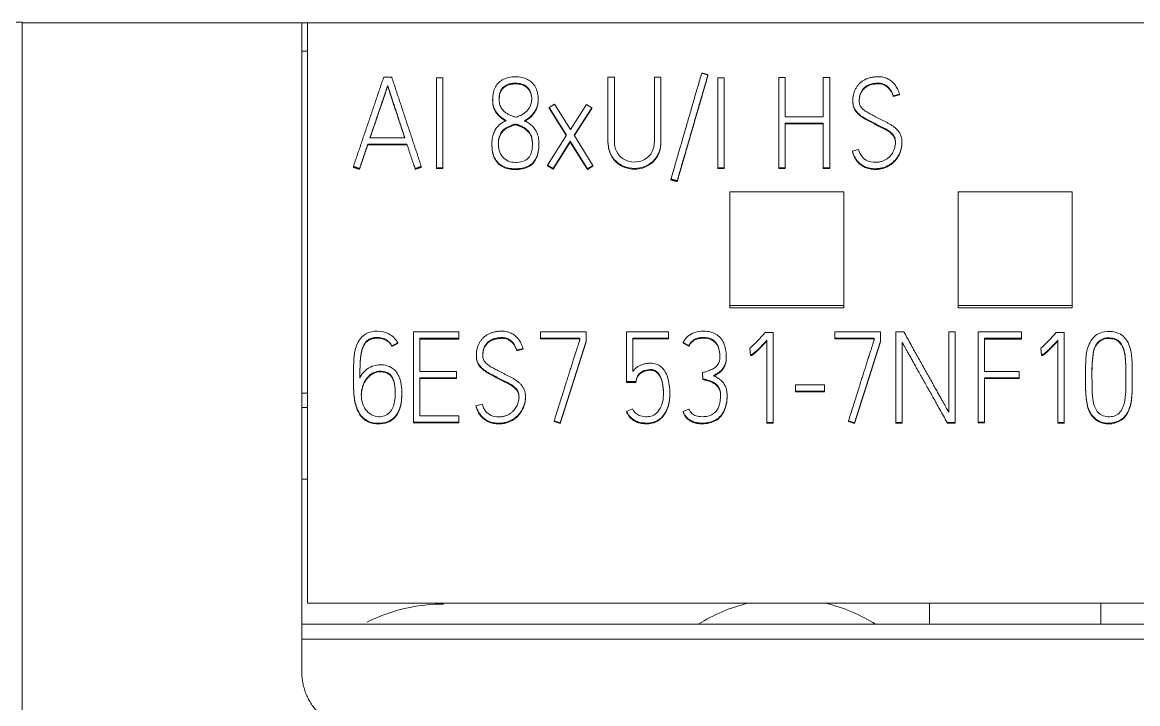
# Model space of a CAD drawing. Header units: millimetres. Extents: x 4134 to 7422, y 1400 to 3585.
# Drawn here: x 5938.25 to 5957.8, y 3360.83 to 3372.78 of the extents above; entities that cross this region are included whole.
import ezdxf

# ---------------------------------------------------------------- set-up
doc = ezdxf.new("R2010")
doc.units = ezdxf.units.MM
doc.layers.add('000-PI-Oprema', color=30, linetype='Continuous', lineweight=5)

# ---------------------------------------------------------------- blocks, each defined once
blk = doc.blocks.new('IM 155-5 PN ST - 6ES7155-5AA01-0AB0')
at = {"color": 0, "linetype": 'ByBlock', "lineweight": 0, "ltscale": 0.25}
blk.add_lwpolyline([(0, 147.007), (34.8, 147.007), (34.8, 0), (0, 0), (0, 147.007)], dxfattribs=at)
at = {"layer": '000-PI-Oprema', "color": 0, "linetype": 'ByBlock', "lineweight": 0}
blk.add_line((34.8, 147.007), (29.9, 147.007), dxfattribs=at)
blk.add_open_spline([(34.8, 8.007), (34.8, 8.859), (34.8, 10.524), (34.8, 12.857), (34.8, 14.973), (34.8, 17.743), (34.8, 21.643), (34.8, 27.557), (34.8, 37.017), (34.8, 50.127), (34.8, 67.357), (34.8, 85.999), (34.8, 103.048), (34.8, 118.245), (34.8, 128.598), (34.8, 136.94), (34.8, 141.966), (34.8, 145.414), (34.8, 147.007)], degree=3, knots=[0, 0, 0, 0, 0.018357, 0.035822, 0.050221, 0.063898, 0.09543, 0.134182, 0.191169, 0.299064, 0.416456, 0.562341, 0.701008, 0.784589, 0.890964, 0.925157, 0.965428, 1, 1, 1, 1], dxfattribs=at)
blk = doc.blocks.new('S7-1500 AI HS - 6ES7531-7NF10-0AB0')
at = {"layer": '000-PI-Oprema', "color": 0, "linetype": 'ByBlock', "lineweight": 0}
for p, q in [((4.9, 147), (0, 147)), ((5, 147), (4.9, 147)), ((29.8, 147), (5, 147)), ((5, 136.817), (5, 147)), ((5, 146.5), (4.9, 146.5)), ((11.079, 146.042), (11.079, 146.029)), ((12.016, 146.086), (12.016, 146.073)), ((13.256, 146.037), (13.256, 144.454)), ((13.367, 146.037), (13.256, 146.037)), ((13.367, 145.35), (13.367, 146.037)), ((14.151, 146.037), (14.038, 146.037)), ((14.038, 146.037), (14.038, 145.35)), ((14.151, 144.454), (14.151, 146.037)), ((6.404, 145.901), (6.404, 145.888)), ((8.243, 145.655), (8.243, 145.642)), ((9.04, 145.642), (9.04, 145.655)), ((11.079, 145.808), (11.079, 145.786)), ((15.265, 145.718), (15.373, 145.749)), ((15.265, 145.705), (15.373, 145.736)), ((15.265, 145.718), (15.265, 145.705)), ((15.373, 145.749), (15.373, 145.736)), ((9.329, 145.57), (9.233, 145.511)), ((9.233, 145.511), (9.233, 145.498)), ((9.233, 145.511), (9.539, 145.025)), ((9.233, 145.498), (9.535, 145.018)), ((9.606, 145.128), (9.329, 145.57)), ((9.886, 145.566), (9.606, 145.128)), ((9.67, 145.025), (9.979, 145.507)), ((9.674, 145.018), (9.979, 145.494)), ((9.979, 145.507), (9.886, 145.566)), ((9.979, 145.507), (9.979, 145.494)), ((11.079, 145.602), (11.079, 145.615)), ((14.555, 145.629), (14.555, 145.616)), ((10.263, 145.417), (10.263, 145.404)), ((11.079, 145.356), (11.079, 145.344)), ((14.038, 145.35), (13.367, 145.35)), ((13.367, 144.454), (13.367, 145.238)), ((13.367, 145.238), (14.038, 145.238)), ((13.367, 145.225), (14.038, 145.225)), ((14.038, 145.238), (14.038, 144.454)), ((6.055, 144.871), (6.055, 144.858)), ((6.741, 144.871), (6.741, 144.858)), ((8.23, 144.881), (8.23, 144.868)), ((9.053, 144.865), (9.053, 144.878)), ((9.539, 145.025), (9.206, 144.501)), ((9.302, 144.441), (9.604, 144.919)), ((9.302, 144.429), (9.604, 144.906)), ((9.604, 144.919), (9.906, 144.437)), ((9.604, 144.919), (9.604, 144.906)), ((9.604, 144.906), (9.906, 144.424)), ((10.001, 144.494), (9.67, 145.025)), ((10.261, 144.997), (10.261, 144.985)), ((15.416, 144.891), (15.416, 144.903)), ((14.657, 144.776), (14.548, 144.745)), ((14.548, 144.745), (14.548, 144.732)), ((5.802, 144.477), (5.802, 144.464)), ((6.992, 144.477), (6.992, 144.464)), ((9.206, 144.501), (9.206, 144.488)), ((9.206, 144.501), (9.302, 144.441)), ((9.206, 144.488), (9.302, 144.429)), ((9.906, 144.437), (10.001, 144.494)), ((9.906, 144.424), (10.001, 144.481)), ((10.001, 144.494), (10.001, 144.481)), ((5.909, 144.441), (5.909, 144.429)), ((6.883, 144.429), (6.881, 144.435)), ((6.883, 144.441), (6.883, 144.429)), ((7.258, 144.452), (7.258, 144.44)), ((7.369, 144.452), (7.369, 144.44)), ((9.302, 144.441), (9.302, 144.429)), ((9.906, 144.437), (9.906, 144.424)), ((12.187, 144.452), (12.187, 144.44)), ((12.298, 144.452), (12.298, 144.44)), ((13.256, 144.454), (13.256, 144.442)), ((13.256, 144.454), (13.367, 144.454)), ((13.256, 144.442), (13.367, 144.442)), ((13.367, 144.454), (13.367, 144.442)), ((14.038, 144.454), (14.038, 144.442)), ((14.038, 144.454), (14.151, 144.454)), ((14.038, 144.442), (14.151, 144.442)), ((14.151, 144.454), (14.151, 144.442)), ((11.368, 144.256), (11.368, 144.244)), ((11.477, 144.226), (11.477, 144.213)), ((12.4, 144.036), (12.4, 142.037)), ((14.4, 144.036), (12.4, 144.036)), ((14.4, 142.037), (14.4, 144.036)), ((16.4, 144.036), (16.4, 142.037)), ((18.4, 144.036), (16.4, 144.036)), ((18.4, 142.037), (18.4, 144.036)), ((12.4, 142.037), (12.4, 141.999)), ((12.4, 142.037), (14.4, 142.037)), ((12.4, 141.999), (14.4, 141.999)), ((14.4, 142.037), (14.4, 141.999)), ((16.4, 142.037), (16.4, 141.999)), ((16.4, 142.037), (18.4, 142.037)), ((16.4, 141.999), (18.4, 141.999)), ((18.4, 142.037), (18.4, 141.999)), ((6.856, 141.576), (6.856, 139.993)), ((7.653, 141.576), (6.856, 141.576)), ((7.653, 141.464), (7.653, 141.576)), ((9.082, 141.578), (9.082, 141.466)), ((9.881, 141.578), (9.082, 141.578)), ((9.881, 141.417), (9.881, 141.578)), ((10.587, 141.576), (11.326, 141.576)), ((10.587, 140.704), (10.587, 141.576)), ((11.326, 141.576), (11.326, 141.466)), ((13.021, 141.567), (13.161, 141.567)), ((13.161, 141.567), (13.161, 139.987)), ((14.242, 141.578), (14.242, 141.466)), ((15.041, 141.578), (14.242, 141.578)), ((15.041, 141.417), (15.041, 141.578)), ((15.307, 141.576), (15.307, 139.989)), ((15.451, 141.576), (15.307, 141.576)), ((16.348, 141.576), (16.235, 141.576)), ((16.235, 141.576), (16.235, 140.171)), ((16.348, 139.989), (16.348, 141.576)), ((16.749, 141.576), (16.749, 139.993)), ((17.511, 141.576), (16.749, 141.576)), ((17.511, 141.464), (17.511, 141.576)), ((18.121, 141.567), (18.261, 141.567)), ((18.261, 141.567), (18.261, 139.987)), ((6.579, 141.386), (6.477, 141.334)), ((6.579, 141.374), (6.477, 141.321)), ((6.477, 141.334), (6.477, 141.321)), ((6.579, 141.386), (6.579, 141.374)), ((6.967, 140.882), (6.967, 141.464)), ((6.967, 141.464), (7.653, 141.464)), ((6.967, 141.451), (7.653, 141.451)), ((7.653, 141.464), (7.653, 141.451)), ((9.082, 141.466), (9.082, 141.453)), ((9.082, 141.466), (9.77, 141.466)), ((9.082, 141.453), (9.77, 141.453)), ((9.426, 139.982), (9.881, 141.417)), ((9.426, 139.969), (9.881, 141.405)), ((9.77, 141.466), (9.77, 141.435)), ((9.881, 141.417), (9.881, 141.405)), ((10.698, 141.466), (10.698, 140.88)), ((11.326, 141.466), (10.698, 141.466)), ((11.326, 141.453), (10.698, 141.453)), ((11.326, 141.466), (11.326, 141.453)), ((11.581, 141.391), (11.581, 141.378)), ((11.581, 141.391), (11.683, 141.34)), ((11.581, 141.378), (11.683, 141.328)), ((11.683, 141.34), (11.683, 141.328)), ((13.05, 139.987), (13.05, 141.431)), ((14.242, 141.466), (14.242, 141.453)), ((14.242, 141.466), (14.93, 141.466)), ((14.242, 141.453), (14.93, 141.453)), ((14.586, 139.982), (15.041, 141.417)), ((14.586, 139.969), (15.041, 141.405)), ((14.93, 141.466), (14.93, 141.435)), ((15.041, 141.417), (15.041, 141.405)), ((15.418, 139.989), (15.418, 141.397)), ((16.863, 140.882), (16.863, 141.464)), ((16.863, 141.464), (17.511, 141.464)), ((16.863, 141.451), (17.511, 141.451)), ((17.511, 141.464), (17.511, 141.451)), ((18.15, 139.987), (18.15, 141.431)), ((7.957, 141.165), (7.957, 141.152)), ((8.776, 141.285), (8.667, 141.254)), ((8.776, 141.273), (8.667, 141.242)), ((8.667, 141.254), (8.667, 141.242)), ((8.776, 141.285), (8.776, 141.273)), ((12.338, 141.13), (12.338, 141.151)), ((12.752, 141.292), (12.752, 141.28)), ((12.759, 141.175), (12.752, 141.292)), ((12.759, 141.162), (12.752, 141.28)), ((12.759, 141.175), (12.759, 141.162)), ((17.852, 141.292), (17.852, 141.28)), ((17.859, 141.175), (17.852, 141.292)), ((17.859, 141.162), (17.852, 141.28)), ((17.859, 141.175), (17.859, 141.162)), ((5.802, 140.791), (5.802, 140.778)), ((7.611, 140.882), (6.967, 140.882)), ((6.967, 140.103), (6.967, 140.772)), ((6.967, 140.772), (7.611, 140.772)), ((6.967, 140.76), (7.611, 140.76)), ((7.611, 140.772), (7.611, 140.882)), ((7.611, 140.772), (7.611, 140.76)), ((11.92, 140.863), (11.92, 140.85)), ((11.92, 140.863), (11.927, 140.753)), ((11.92, 140.85), (11.927, 140.74)), ((11.927, 140.753), (11.927, 140.74)), ((17.471, 140.882), (16.863, 140.882)), ((16.863, 139.993), (16.863, 140.772)), ((16.863, 140.772), (17.471, 140.772)), ((16.863, 140.76), (17.471, 140.76)), ((17.471, 140.772), (17.471, 140.882)), ((17.471, 140.772), (17.471, 140.76)), ((18.633, 140.84), (18.633, 140.827)), ((19.452, 140.796), (19.452, 140.809)), ((10.587, 140.704), (10.587, 140.691)), ((10.755, 140.704), (10.587, 140.704)), ((10.755, 140.691), (10.587, 140.691)), ((10.755, 140.704), (10.755, 140.691)), ((13.552, 140.651), (13.552, 140.539)), ((14.058, 140.651), (13.552, 140.651)), ((14.058, 140.539), (14.058, 140.651)), ((4.9, 140.5), (5, 140.5)), ((6.65, 140.488), (6.65, 140.501)), ((8.818, 140.427), (8.818, 140.44)), ((11.348, 140.486), (11.348, 140.499)), ((12.351, 140.444), (12.351, 140.465)), ((13.552, 140.539), (13.552, 140.526)), ((13.552, 140.539), (14.058, 140.539)), ((13.552, 140.526), (14.058, 140.526)), ((14.058, 140.539), (14.058, 140.526)), ((5, 140.25), (4.9, 140.25)), ((7.95, 140.281), (8.059, 140.312)), ((7.95, 140.281), (7.95, 140.269)), ((10.591, 140.182), (10.693, 140.229)), ((10.591, 140.182), (10.591, 140.17)), ((11.683, 140.224), (11.581, 140.178)), ((11.581, 140.178), (11.581, 140.165)), ((6.856, 139.993), (6.856, 139.98)), ((6.856, 139.993), (7.653, 139.993)), ((6.856, 139.98), (7.653, 139.98)), ((7.653, 140.103), (6.967, 140.103)), ((7.653, 139.993), (7.653, 140.103)), ((7.653, 139.993), (7.653, 139.98)), ((9.32, 140.017), (9.32, 140.005)), ((9.32, 140.017), (9.426, 139.982)), ((9.32, 140.005), (9.426, 139.969)), ((9.426, 139.982), (9.426, 139.969)), ((13.05, 139.987), (13.05, 139.974)), ((13.161, 139.987), (13.05, 139.987)), ((13.161, 139.974), (13.05, 139.974)), ((13.161, 139.987), (13.161, 139.974)), ((14.479, 140.017), (14.479, 140.005)), ((14.479, 140.017), (14.586, 139.982)), ((14.479, 140.005), (14.586, 139.969)), ((14.586, 139.982), (14.586, 139.969)), ((15.307, 139.989), (15.418, 139.989)), ((15.307, 139.989), (15.307, 139.976)), ((15.307, 139.976), (15.418, 139.976)), ((15.418, 139.989), (15.418, 139.976)), ((16.208, 139.989), (16.208, 139.976)), ((16.208, 139.989), (16.348, 139.989)), ((16.208, 139.976), (16.348, 139.976)), ((16.348, 139.989), (16.348, 139.976)), ((16.749, 139.993), (16.749, 139.98)), ((16.749, 139.993), (16.863, 139.993)), ((16.749, 139.98), (16.863, 139.98)), ((16.863, 139.993), (16.863, 139.98)), ((18.261, 139.987), (18.15, 139.987)), ((18.15, 139.987), (18.15, 139.974)), ((18.261, 139.974), (18.15, 139.974)), ((18.261, 139.987), (18.261, 139.974)), ((5, 138.995), (4.9, 138.995)), ((29.8, 136.817), (5, 136.817)), ((15.9, 136.817), (15.9, 136.449)), ((18.9, 136.817), (18.9, 136.449)), ((29.9, 136.449), (4.9, 136.449)), ((4.9, 136.185), (4.9, 135.6)), ((29.9, 136.185), (4.9, 136.185))]:
    blk.add_line(p, q, dxfattribs=at)
for start, end in [(103.753, 122.3801), (57.6199, 76.247)]:
    blk.add_arc((13.4, 134), 2.9, start, end, dxfattribs=at)
for points, knots in [([(0, 147), (0, 145.915), (0, 142.31), (0, 138.328), (0, 135.43), (0, 135.056)], [0, 0, 0, 0, 0.272684, 0.906013, 1, 1, 1, 1]), ([(4.9, 147), (4.9, 145.915), (4.9, 142.312), (4.9, 138.706), (4.9, 136.185)], [0, 0, 0, 0, 0.301146, 1, 1, 1, 1]), ([(8.481, 145.284), (8.471, 145.289), (8.452, 145.3), (8.424, 145.318), (8.396, 145.337), (8.369, 145.359), (8.343, 145.384), (8.319, 145.412), (8.298, 145.443), (8.279, 145.478), (8.263, 145.516), (8.252, 145.558), (8.245, 145.604), (8.242, 145.676), (8.25, 145.77), (8.285, 145.874), (8.348, 145.955), (8.432, 146.011), (8.531, 146.044), (8.641, 146.054), (8.752, 146.044), (8.853, 146.01), (8.936, 145.953), (8.999, 145.87), (9.034, 145.764), (9.043, 145.662), (9.036, 145.572), (9.014, 145.501), (8.978, 145.436), (8.931, 145.376), (8.872, 145.323), (8.827, 145.295), (8.803, 145.282)], [0, 0, 0, 0, 0.014556, 0.029567, 0.045073, 0.06094, 0.077119, 0.093748, 0.110887, 0.128668, 0.147296, 0.166948, 0.187898, 0.210413, 0.266348, 0.314631, 0.359149, 0.40325, 0.449199, 0.499993, 0.551851, 0.598383, 0.642757, 0.687636, 0.736493, 0.793087, 0.826472, 0.85944, 0.893283, 0.927929, 0.963171, 1, 1, 1, 1]), ([(10.263, 146.042), (10.263, 145.971), (10.263, 145.815), (10.263, 145.575), (10.262, 145.337), (10.264, 145.12), (10.257, 144.914), (10.287, 144.701), (10.43, 144.526), (10.624, 144.44), (10.821, 144.441), (10.998, 144.51), (11.12, 144.635), (11.191, 144.797), (11.193, 144.987), (11.192, 145.218), (11.193, 145.489), (11.193, 145.753), (11.193, 145.94), (11.193, 146.026), (11.193, 146.042)], [0, 0, 0, 0, 0.056588, 0.12618, 0.193845, 0.248988, 0.301001, 0.361119, 0.417663, 0.475034, 0.525525, 0.571601, 0.623134, 0.662261, 0.7114, 0.774249, 0.84962, 0.929927, 0.98784, 1, 1, 1, 1]), ([(11.079, 146.042), (11.079, 145.999), (11.079, 145.9), (11.079, 145.732), (11.08, 145.511), (11.079, 145.254), (11.081, 144.999), (11.076, 144.778), (10.972, 144.633), (10.833, 144.56), (10.661, 144.546), (10.487, 144.621), (10.38, 144.783), (10.375, 144.954), (10.376, 145.131), (10.376, 145.338), (10.376, 145.592), (10.376, 145.834), (10.376, 145.987), (10.376, 146.042)], [0, 0, 0, 0, 0.037912, 0.088194, 0.15005, 0.235584, 0.316728, 0.37904, 0.427403, 0.467304, 0.515197, 0.575318, 0.625401, 0.679015, 0.724908, 0.783705, 0.863784, 0.951314, 1, 1, 1, 1]), ([(15.373, 145.749), (15.364, 145.779), (15.342, 145.837), (15.295, 145.914), (15.235, 145.975), (15.166, 146.02), (15.087, 146.047), (15.009, 146.054), (14.938, 146.05), (14.876, 146.041), (14.818, 146.024), (14.765, 146.002), (14.717, 145.973), (14.676, 145.938), (14.64, 145.898), (14.61, 145.852), (14.585, 145.802), (14.567, 145.746), (14.557, 145.687), (14.553, 145.629), (14.557, 145.574), (14.568, 145.526), (14.588, 145.484), (14.614, 145.447), (14.644, 145.413), (14.679, 145.383), (14.718, 145.354), (14.759, 145.328), (14.805, 145.304), (14.851, 145.28), (14.898, 145.255), (14.944, 145.23), (14.99, 145.205), (15.034, 145.183), (15.078, 145.163), (15.119, 145.143), (15.157, 145.121), (15.192, 145.098), (15.224, 145.074), (15.251, 145.047), (15.274, 145.017), (15.291, 144.984), (15.301, 144.945), (15.303, 144.906), (15.301, 144.868), (15.294, 144.83), (15.284, 144.791), (15.269, 144.751), (15.249, 144.712), (15.223, 144.676), (15.192, 144.642), (15.155, 144.612), (15.113, 144.586), (15.064, 144.565), (15.007, 144.554), (14.923, 144.549), (14.813, 144.564), (14.705, 144.649), (14.666, 144.731), (14.657, 144.776)], [0, 0, 0, 0, 0.029502, 0.056552, 0.082213, 0.107035, 0.131706, 0.157625, 0.177725, 0.196768, 0.215008, 0.232485, 0.249262, 0.265692, 0.282067, 0.298646, 0.315747, 0.333416, 0.35172, 0.370963, 0.387214, 0.402039, 0.415923, 0.429557, 0.443355, 0.457518, 0.472137, 0.48722, 0.502837, 0.518847, 0.535063, 0.551489, 0.567151, 0.582304, 0.596956, 0.611001, 0.624363, 0.637091, 0.649186, 0.660727, 0.671894, 0.683121, 0.695107, 0.708316, 0.719066, 0.730707, 0.743348, 0.756492, 0.769735, 0.783289, 0.797204, 0.811603, 0.826753, 0.842746, 0.859925, 0.878764, 0.920226, 0.957605, 1, 1, 1, 1]), ([(6.404, 145.901), (6.401, 145.892), (6.394, 145.871), (6.38, 145.831), (6.363, 145.777), (6.341, 145.712), (6.316, 145.638), (6.288, 145.556), (6.257, 145.468), (6.226, 145.375), (6.193, 145.278), (6.159, 145.179), (6.126, 145.081), (6.104, 145.015), (6.093, 144.983)], [0, 0, 0, 0, 0.027278, 0.070772, 0.130481, 0.202611, 0.283368, 0.372754, 0.469089, 0.570695, 0.677572, 0.786406, 0.893882, 1, 1, 1, 1]), ([(6.404, 145.888), (6.401, 145.88), (6.394, 145.858), (6.38, 145.818), (6.363, 145.764), (6.341, 145.699), (6.316, 145.625), (6.288, 145.544), (6.257, 145.456), (6.226, 145.363), (6.193, 145.266), (6.159, 145.167), (6.127, 145.072), (6.107, 145.011), (6.097, 144.983)], [0, 0, 0, 0, 0.027661, 0.071766, 0.132313, 0.205456, 0.287346, 0.377986, 0.475674, 0.578706, 0.687084, 0.797446, 0.90643, 1, 1, 1, 1]), ([(6.703, 144.983), (6.693, 145.015), (6.672, 145.081), (6.64, 145.179), (6.607, 145.278), (6.575, 145.375), (6.544, 145.468), (6.515, 145.556), (6.489, 145.638), (6.465, 145.712), (6.444, 145.777), (6.427, 145.831), (6.414, 145.871), (6.406, 145.892), (6.404, 145.901)], [0, 0, 0, 0, 0.106064, 0.213567, 0.322511, 0.429491, 0.5311, 0.627338, 0.716604, 0.797292, 0.869405, 0.929132, 0.972664, 1, 1, 1, 1]), ([(6.699, 144.983), (6.69, 145.011), (6.67, 145.072), (6.64, 145.167), (6.607, 145.266), (6.575, 145.363), (6.544, 145.456), (6.515, 145.544), (6.489, 145.625), (6.465, 145.699), (6.444, 145.764), (6.427, 145.818), (6.414, 145.858), (6.406, 145.88), (6.404, 145.888)], [0, 0, 0, 0, 0.093515, 0.202527, 0.313001, 0.421482, 0.524517, 0.622107, 0.712625, 0.794447, 0.867572, 0.928138, 0.97228, 1, 1, 1, 1]), ([(8.641, 145.343), (8.646, 145.343), (8.666, 145.343), (8.7, 145.363), (8.768, 145.383), (8.844, 145.448), (8.914, 145.537), (8.932, 145.657), (8.919, 145.789), (8.83, 145.907), (8.715, 145.935), (8.629, 145.94), (8.552, 145.933), (8.47, 145.905), (8.402, 145.849), (8.363, 145.759), (8.355, 145.673), (8.36, 145.588), (8.383, 145.514), (8.431, 145.453), (8.484, 145.412), (8.526, 145.388), (8.565, 145.371), (8.591, 145.36), (8.619, 145.351), (8.632, 145.345), (8.641, 145.343)], [0, 0, 0, 0, 0.007812, 0.03125, 0.0625, 0.125, 0.1875, 0.25, 0.3125, 0.40625, 0.46875, 0.5, 0.546875, 0.59375, 0.640625, 0.6875, 0.75, 0.78125, 0.828125, 0.875, 0.90625, 0.9375, 0.953125, 0.976562, 0.984375, 1, 1, 1, 1]), ([(8.928, 145.654), (8.928, 145.689), (8.917, 145.78), (8.83, 145.894), (8.715, 145.922), (8.629, 145.927), (8.552, 145.92), (8.47, 145.892), (8.402, 145.836), (8.363, 145.747), (8.357, 145.682), (8.357, 145.645)], [0, 0, 0, 0, 0.114744, 0.30519, 0.432154, 0.495636, 0.590859, 0.686082, 0.781305, 0.876528, 1, 1, 1, 1]), ([(14.548, 144.745), (14.557, 144.714), (14.58, 144.654), (14.629, 144.576), (14.692, 144.515), (14.767, 144.47), (14.854, 144.444), (14.939, 144.437), (15.017, 144.442), (15.083, 144.455), (15.144, 144.478), (15.199, 144.508), (15.249, 144.544), (15.292, 144.584), (15.329, 144.63), (15.36, 144.68), (15.385, 144.734), (15.402, 144.789), (15.413, 144.846), (15.417, 144.904), (15.413, 144.961), (15.401, 145.014), (15.379, 145.06), (15.351, 145.101), (15.318, 145.138), (15.28, 145.171), (15.239, 145.2), (15.194, 145.228), (15.146, 145.253), (15.096, 145.277), (15.047, 145.302), (15, 145.327), (14.955, 145.351), (14.913, 145.373), (14.873, 145.393), (14.834, 145.413), (14.799, 145.433), (14.767, 145.454), (14.738, 145.476), (14.714, 145.501), (14.694, 145.527), (14.678, 145.557), (14.669, 145.59), (14.667, 145.635), (14.67, 145.689), (14.682, 145.746), (14.703, 145.794), (14.731, 145.832), (14.761, 145.865), (14.796, 145.89), (14.832, 145.91), (14.869, 145.924), (14.907, 145.932), (14.942, 145.936), (14.974, 145.939), (15.007, 145.941), (15.042, 145.939), (15.078, 145.931), (15.11, 145.918), (15.139, 145.901), (15.165, 145.882), (15.187, 145.86), (15.207, 145.837), (15.223, 145.813), (15.237, 145.788), (15.248, 145.763), (15.258, 145.74), (15.263, 145.725), (15.265, 145.718)], [0, 0, 0, 0, 0.030216, 0.057834, 0.084112, 0.110126, 0.13699, 0.166062, 0.187444, 0.207786, 0.227532, 0.246694, 0.265147, 0.28321, 0.301078, 0.318906, 0.33698, 0.354995, 0.372624, 0.390132, 0.408102, 0.424528, 0.439934, 0.454952, 0.469937, 0.485134, 0.500714, 0.516729, 0.533253, 0.550073, 0.566929, 0.583824, 0.598837, 0.613277, 0.627146, 0.64033, 0.652736, 0.664395, 0.675364, 0.685785, 0.695827, 0.705789, 0.716159, 0.727332, 0.74751, 0.765141, 0.780786, 0.795151, 0.808601, 0.821478, 0.833928, 0.845962, 0.857807, 0.868933, 0.878649, 0.88698, 0.899043, 0.910208, 0.920757, 0.930874, 0.940594, 0.950061, 0.959303, 0.96829, 0.9771, 0.985473, 0.993098, 1, 1, 1, 1]), ([(14.668, 145.621), (14.668, 145.64), (14.671, 145.678), (14.682, 145.733), (14.703, 145.781), (14.731, 145.82), (14.761, 145.852), (14.796, 145.878), (14.832, 145.897), (14.869, 145.911), (14.907, 145.919), (14.942, 145.924), (14.974, 145.927), (15.007, 145.928), (15.042, 145.926), (15.078, 145.919), (15.11, 145.905), (15.139, 145.889), (15.165, 145.869), (15.187, 145.848), (15.207, 145.824), (15.223, 145.8), (15.237, 145.775), (15.248, 145.751), (15.258, 145.727), (15.263, 145.712), (15.265, 145.705)], [0, 0, 0, 0, 0.065823, 0.131059, 0.188942, 0.242091, 0.291852, 0.339495, 0.385558, 0.430084, 0.473906, 0.515072, 0.551021, 0.581842, 0.626473, 0.667782, 0.706813, 0.744244, 0.780205, 0.815232, 0.849428, 0.882676, 0.915274, 0.946254, 0.974465, 1, 1, 1, 1]), ([(8.481, 145.272), (8.471, 145.277), (8.452, 145.287), (8.424, 145.305), (8.396, 145.324), (8.369, 145.346), (8.343, 145.371), (8.319, 145.399), (8.298, 145.43), (8.279, 145.465), (8.263, 145.503), (8.252, 145.545), (8.245, 145.591), (8.243, 145.624), (8.243, 145.643), (8.243, 145.645)], [0, 0, 0, 0, 0.068397, 0.138937, 0.211797, 0.286356, 0.362379, 0.440519, 0.521055, 0.604608, 0.692141, 0.784485, 0.882929, 0.988726, 1, 1, 1, 1]), ([(9.04, 145.645), (9.04, 145.641), (9.04, 145.612), (9.036, 145.559), (9.014, 145.489), (8.978, 145.423), (8.931, 145.363), (8.872, 145.311), (8.827, 145.282), (8.803, 145.269)], [0, 0, 0, 0, 0.025577, 0.182798, 0.338056, 0.497434, 0.660595, 0.826558, 1, 1, 1, 1]), ([(10.261, 144.985), (10.261, 144.96), (10.263, 144.861), (10.287, 144.688), (10.43, 144.513), (10.624, 144.427), (10.821, 144.428), (10.998, 144.497), (11.12, 144.623), (11.191, 144.785), (11.193, 144.974), (11.192, 145.205), (11.193, 145.414), (11.193, 145.544), (11.193, 145.581)], [0, 0, 0, 0, 0.033223, 0.13371, 0.228223, 0.324119, 0.408514, 0.48553, 0.571667, 0.637068, 0.719204, 0.824256, 0.950238, 1, 1, 1, 1]), ([(14.555, 145.622), (14.555, 145.619), (14.555, 145.598), (14.557, 145.561), (14.568, 145.513), (14.588, 145.472), (14.614, 145.435), (14.644, 145.401), (14.679, 145.37), (14.718, 145.342), (14.759, 145.315), (14.805, 145.291), (14.851, 145.268), (14.898, 145.243), (14.944, 145.217), (14.99, 145.193), (15.034, 145.17), (15.078, 145.15), (15.119, 145.13), (15.157, 145.108), (15.192, 145.085), (15.224, 145.061), (15.251, 145.034), (15.274, 145.005), (15.291, 144.971), (15.3, 144.933), (15.302, 144.906), (15.302, 144.893)], [0, 0, 0, 0, 0.008262, 0.056111, 0.099761, 0.14064, 0.180782, 0.221408, 0.263107, 0.306149, 0.350557, 0.396538, 0.443676, 0.491422, 0.539784, 0.585899, 0.630514, 0.673652, 0.715005, 0.754346, 0.79182, 0.827432, 0.861414, 0.894293, 0.927346, 0.962637, 1, 1, 1, 1]), ([(8.803, 145.282), (8.813, 145.277), (8.833, 145.266), (8.862, 145.248), (8.892, 145.228), (8.921, 145.205), (8.948, 145.178), (8.973, 145.148), (8.996, 145.114), (9.016, 145.076), (9.032, 145.034), (9.045, 144.988), (9.052, 144.937), (9.055, 144.855), (9.047, 144.749), (9.013, 144.631), (8.951, 144.54), (8.864, 144.479), (8.758, 144.443), (8.641, 144.434), (8.524, 144.443), (8.419, 144.479), (8.332, 144.54), (8.27, 144.631), (8.236, 144.75), (8.228, 144.856), (8.231, 144.939), (8.238, 144.99), (8.25, 145.035), (8.266, 145.076), (8.284, 145.114), (8.306, 145.148), (8.33, 145.179), (8.357, 145.206), (8.386, 145.23), (8.417, 145.25), (8.448, 145.269), (8.47, 145.279), (8.481, 145.284)], [0, 0, 0, 0, 0.013971, 0.028402, 0.043336, 0.058719, 0.0746, 0.091138, 0.108303, 0.126121, 0.144793, 0.164595, 0.185892, 0.208937, 0.268471, 0.31829, 0.36183, 0.40395, 0.448807, 0.499659, 0.550001, 0.594568, 0.636606, 0.68023, 0.730342, 0.790387, 0.813379, 0.834502, 0.85399, 0.872294, 0.889768, 0.906584, 0.922873, 0.938755, 0.95442, 0.969879, 0.985049, 1, 1, 1, 1]), ([(8.649, 145.222), (8.646, 145.222), (8.641, 145.223), (8.626, 145.216), (8.598, 145.212), (8.554, 145.19), (8.491, 145.168), (8.412, 145.111), (8.351, 145.008), (8.342, 144.884), (8.346, 144.752), (8.412, 144.644), (8.512, 144.561), (8.642, 144.545), (8.768, 144.556), (8.875, 144.616), (8.922, 144.713), (8.937, 144.795), (8.941, 144.868), (8.939, 144.936), (8.927, 144.998), (8.902, 145.056), (8.868, 145.103), (8.828, 145.137), (8.793, 145.16), (8.766, 145.176), (8.74, 145.188), (8.716, 145.198), (8.696, 145.206), (8.679, 145.212), (8.664, 145.216), (8.654, 145.221), (8.649, 145.222)], [0, 0, 0, 0, 0.003906, 0.007812, 0.023438, 0.046875, 0.078125, 0.125, 0.1875, 0.25, 0.3125, 0.375, 0.4375, 0.5, 0.5625, 0.625, 0.671875, 0.71875, 0.75, 0.78125, 0.820312, 0.84375, 0.875, 0.90625, 0.921875, 0.9375, 0.953125, 0.964844, 0.976562, 0.984375, 0.992188, 1, 1, 1, 1]), ([(8.649, 145.209), (8.646, 145.209), (8.641, 145.21), (8.626, 145.203), (8.598, 145.2), (8.554, 145.177), (8.491, 145.155), (8.412, 145.098), (8.351, 144.995), (8.344, 144.907), (8.344, 144.858), (8.344, 144.852)], [0, 0, 0, 0, 0.015104, 0.030208, 0.090623, 0.181247, 0.302078, 0.483325, 0.724988, 0.966651, 1, 1, 1, 1]), ([(8.94, 144.866), (8.94, 144.884), (8.939, 144.927), (8.927, 144.985), (8.902, 145.043), (8.868, 145.09), (8.828, 145.125), (8.793, 145.148), (8.766, 145.163), (8.74, 145.175), (8.716, 145.186), (8.696, 145.193), (8.679, 145.199), (8.664, 145.204), (8.654, 145.208), (8.649, 145.209)], [0, 0, 0, 0, 0.106174, 0.265786, 0.361553, 0.489242, 0.616932, 0.680776, 0.744621, 0.808466, 0.856349, 0.904233, 0.936155, 0.968078, 1, 1, 1, 1]), ([(6.883, 144.441), (6.879, 144.454), (6.87, 144.482), (6.856, 144.523), (6.841, 144.565), (6.826, 144.609), (6.811, 144.653), (6.795, 144.702), (6.778, 144.755), (6.759, 144.812), (6.747, 144.851), (6.741, 144.871)], [0, 0, 0, 0, 0.091427, 0.189007, 0.292759, 0.387174, 0.491688, 0.606301, 0.72982, 0.861052, 1, 1, 1, 1]), ([(9.053, 144.864), (9.053, 144.819), (9.047, 144.734), (9.013, 144.618), (8.951, 144.527), (8.864, 144.466), (8.758, 144.43), (8.641, 144.421), (8.524, 144.43), (8.419, 144.466), (8.332, 144.528), (8.27, 144.619), (8.237, 144.735), (8.23, 144.821), (8.23, 144.866)], [0, 0, 0, 0, 0.098032, 0.184613, 0.260281, 0.333482, 0.411438, 0.499815, 0.587305, 0.664757, 0.737815, 0.813629, 0.90072, 1, 1, 1, 1]), ([(14.548, 144.732), (14.557, 144.701), (14.58, 144.642), (14.629, 144.564), (14.692, 144.502), (14.767, 144.458), (14.854, 144.431), (14.939, 144.424), (15.017, 144.429), (15.083, 144.443), (15.144, 144.466), (15.199, 144.495), (15.249, 144.531), (15.292, 144.572), (15.329, 144.617), (15.36, 144.667), (15.385, 144.721), (15.402, 144.777), (15.413, 144.834), (15.416, 144.872), (15.416, 144.892), (15.416, 144.892)], [0, 0, 0, 0, 0.077352, 0.148056, 0.215328, 0.281923, 0.350695, 0.425118, 0.479856, 0.531932, 0.582482, 0.631538, 0.678776, 0.725017, 0.770759, 0.816399, 0.862669, 0.908787, 0.953917, 0.998739, 1, 1, 1, 1]), ([(5.916, 140.777), (5.941, 140.825), (6.002, 140.902), (6.121, 140.979), (6.243, 141), (6.371, 141), (6.52, 140.937), (6.616, 140.787), (6.651, 140.605), (6.653, 140.424), (6.626, 140.241), (6.54, 140.07), (6.373, 139.978), (6.187, 139.968), (5.999, 140.022), (5.863, 140.199), (5.812, 140.428), (5.801, 140.675), (5.802, 140.92), (5.811, 141.151), (5.851, 141.376), (6, 141.565), (6.225, 141.603), (6.442, 141.556), (6.538, 141.456), (6.579, 141.386)], [0, 0, 0, 0, 0.03564, 0.067865, 0.092923, 0.119268, 0.154068, 0.197126, 0.234707, 0.279879, 0.320329, 0.360962, 0.405677, 0.442102, 0.485709, 0.532505, 0.586175, 0.644312, 0.701767, 0.753421, 0.803151, 0.856352, 0.904259, 0.950465, 1, 1, 1, 1]), ([(8.059, 140.312), (8.068, 140.267), (8.108, 140.185), (8.215, 140.1), (8.325, 140.085), (8.41, 140.09), (8.466, 140.102), (8.515, 140.122), (8.557, 140.149), (8.595, 140.179), (8.626, 140.212), (8.651, 140.249), (8.672, 140.287), (8.687, 140.327), (8.697, 140.366), (8.703, 140.404), (8.706, 140.443), (8.703, 140.482), (8.693, 140.52), (8.676, 140.554), (8.653, 140.583), (8.626, 140.61), (8.595, 140.635), (8.56, 140.657), (8.522, 140.679), (8.48, 140.699), (8.437, 140.719), (8.392, 140.742), (8.347, 140.766), (8.301, 140.792), (8.254, 140.817), (8.207, 140.84), (8.162, 140.864), (8.12, 140.891), (8.081, 140.919), (8.046, 140.95), (8.016, 140.984), (7.99, 141.021), (7.971, 141.063), (7.959, 141.11), (7.956, 141.165), (7.959, 141.224), (7.97, 141.283), (7.988, 141.338), (8.012, 141.388), (8.042, 141.434), (8.078, 141.474), (8.12, 141.509), (8.168, 141.538), (8.22, 141.561), (8.278, 141.577), (8.34, 141.587), (8.412, 141.591), (8.489, 141.584), (8.568, 141.557), (8.638, 141.512), (8.697, 141.45), (8.744, 141.374), (8.767, 141.316), (8.776, 141.285)], [0, 0, 0, 0, 0.042395, 0.079774, 0.121236, 0.140075, 0.157254, 0.173247, 0.188397, 0.202796, 0.216711, 0.230265, 0.243508, 0.256652, 0.269293, 0.280934, 0.291684, 0.304893, 0.316879, 0.328106, 0.339273, 0.350814, 0.362909, 0.375637, 0.388999, 0.403044, 0.417696, 0.432849, 0.448511, 0.464937, 0.481153, 0.497163, 0.51278, 0.527863, 0.542482, 0.556645, 0.570443, 0.584077, 0.597961, 0.612786, 0.629037, 0.64828, 0.666584, 0.684253, 0.701354, 0.717933, 0.734308, 0.750738, 0.767515, 0.784992, 0.803232, 0.822275, 0.842375, 0.868294, 0.892965, 0.917787, 0.943448, 0.970498, 1, 1, 1, 1]), ([(12.111, 140.812), (12.12, 140.816), (12.138, 140.826), (12.165, 140.841), (12.192, 140.857), (12.218, 140.875), (12.242, 140.896), (12.265, 140.92), (12.286, 140.946), (12.304, 140.976), (12.319, 141.01), (12.33, 141.048), (12.336, 141.091), (12.339, 141.166), (12.332, 141.267), (12.298, 141.382), (12.239, 141.475), (12.156, 141.543), (12.052, 141.582), (11.925, 141.594), (11.786, 141.578), (11.658, 141.507), (11.6, 141.434), (11.581, 141.391)], [0, 0, 0, 0, 0.019459, 0.039301, 0.05955, 0.080105, 0.100989, 0.122386, 0.144292, 0.16684, 0.190353, 0.215738, 0.244087, 0.27581, 0.363621, 0.439823, 0.508996, 0.575574, 0.644592, 0.722009, 0.822031, 0.909956, 1, 1, 1, 1]), ([(12.752, 141.292), (12.772, 141.309), (12.809, 141.341), (12.863, 141.396), (12.916, 141.452), (12.97, 141.51), (13.004, 141.547), (13.021, 141.567)], [0, 0, 0, 0, 0.198846, 0.377684, 0.606339, 0.795382, 1, 1, 1, 1]), ([(16.235, 140.171), (16.23, 140.18), (16.218, 140.202), (16.198, 140.238), (16.172, 140.284), (16.142, 140.338), (16.108, 140.398), (16.07, 140.465), (16.03, 140.536), (15.988, 140.612), (15.943, 140.692), (15.898, 140.773), (15.852, 140.855), (15.784, 140.977), (15.692, 141.142), (15.574, 141.354), (15.493, 141.501), (15.451, 141.576)], [0, 0, 0, 0, 0.019057, 0.045144, 0.078261, 0.117077, 0.160259, 0.207807, 0.259003, 0.31313, 0.370188, 0.428711, 0.487234, 0.545757, 0.688172, 0.839586, 1, 1, 1, 1]), ([(17.852, 141.292), (17.872, 141.309), (17.908, 141.341), (17.963, 141.396), (18.015, 141.452), (18.069, 141.51), (18.103, 141.547), (18.121, 141.567)], [0, 0, 0, 0, 0.198846, 0.377684, 0.606339, 0.795382, 1, 1, 1, 1]), ([(18.963, 141.578), (18.921, 141.57), (18.797, 141.53), (18.662, 141.338), (18.63, 141.04), (18.634, 140.744), (18.634, 140.488), (18.663, 140.278), (18.724, 140.113), (18.905, 139.979), (19.108, 139.961), (19.311, 140.055), (19.421, 140.249), (19.452, 140.482), (19.452, 140.737), (19.453, 140.991), (19.441, 141.204), (19.389, 141.389), (19.297, 141.515), (19.137, 141.588), (19.027, 141.59), (18.963, 141.578)], [0, 0, 0, 0, 0.03125, 0.09375, 0.15625, 0.25, 0.3125, 0.34375, 0.40625, 0.4375, 0.5, 0.546875, 0.59375, 0.65625, 0.71875, 0.78125, 0.84375, 0.875, 0.921875, 0.953125, 1, 1, 1, 1]), ([(6.477, 141.334), (6.469, 141.349), (6.451, 141.378), (6.417, 141.414), (6.375, 141.443), (6.329, 141.464), (6.278, 141.476), (6.22, 141.48), (6.159, 141.476), (6.101, 141.461), (6.053, 141.434), (6.015, 141.396), (5.984, 141.349), (5.96, 141.292), (5.942, 141.227), (5.93, 141.154), (5.922, 141.071), (5.919, 140.98), (5.916, 140.881), (5.915, 140.813), (5.916, 140.777)], [0, 0, 0, 0, 0.043481, 0.085549, 0.127923, 0.170971, 0.214845, 0.260884, 0.317917, 0.367656, 0.41257, 0.456833, 0.503792, 0.555243, 0.612421, 0.675966, 0.746378, 0.823872, 0.908402, 1, 1, 1, 1]), ([(6.477, 141.321), (6.469, 141.336), (6.451, 141.365), (6.417, 141.402), (6.375, 141.43), (6.329, 141.451), (6.278, 141.464), (6.22, 141.468), (6.159, 141.463), (6.101, 141.448), (6.053, 141.421), (6.015, 141.383), (5.984, 141.336), (5.96, 141.28), (5.942, 141.215), (5.93, 141.141), (5.922, 141.058), (5.919, 140.968), (5.916, 140.869), (5.915, 140.8), (5.916, 140.764)], [0, 0, 0, 0, 0.043481, 0.085549, 0.127923, 0.170971, 0.214845, 0.260884, 0.317917, 0.367656, 0.41257, 0.456833, 0.503792, 0.555243, 0.612421, 0.675966, 0.746378, 0.823872, 0.908402, 1, 1, 1, 1]), ([(8.667, 141.254), (8.665, 141.262), (8.66, 141.277), (8.651, 141.3), (8.64, 141.324), (8.626, 141.349), (8.609, 141.374), (8.59, 141.397), (8.568, 141.419), (8.542, 141.438), (8.513, 141.455), (8.48, 141.468), (8.444, 141.475), (8.409, 141.477), (8.376, 141.476), (8.345, 141.473), (8.309, 141.468), (8.271, 141.46), (8.234, 141.446), (8.198, 141.427), (8.164, 141.401), (8.133, 141.369), (8.106, 141.33), (8.084, 141.282), (8.073, 141.225), (8.069, 141.172), (8.072, 141.126), (8.081, 141.093), (8.096, 141.063), (8.117, 141.037), (8.141, 141.013), (8.169, 140.991), (8.202, 140.97), (8.237, 140.949), (8.275, 140.929), (8.316, 140.909), (8.358, 140.887), (8.403, 140.864), (8.45, 140.839), (8.499, 140.813), (8.548, 140.789), (8.596, 140.764), (8.641, 140.737), (8.683, 140.707), (8.721, 140.675), (8.754, 140.637), (8.782, 140.597), (8.803, 140.55), (8.816, 140.497), (8.819, 140.44), (8.816, 140.383), (8.805, 140.326), (8.787, 140.27), (8.763, 140.216), (8.732, 140.167), (8.695, 140.121), (8.651, 140.08), (8.602, 140.045), (8.546, 140.015), (8.485, 139.992), (8.419, 139.978), (8.341, 139.974), (8.257, 139.981), (8.17, 140.007), (8.095, 140.051), (8.032, 140.113), (7.982, 140.191), (7.96, 140.25), (7.95, 140.281)], [0, 0, 0, 0, 0.006902, 0.014527, 0.0229, 0.03171, 0.040697, 0.049939, 0.059406, 0.069126, 0.079243, 0.089792, 0.100957, 0.11302, 0.121351, 0.131067, 0.142193, 0.154038, 0.166072, 0.178522, 0.191399, 0.204849, 0.219214, 0.234859, 0.25249, 0.272668, 0.283841, 0.294211, 0.304173, 0.314215, 0.324636, 0.335605, 0.347264, 0.35967, 0.372854, 0.386723, 0.401163, 0.416176, 0.433071, 0.449927, 0.466747, 0.483271, 0.499286, 0.514866, 0.530063, 0.545048, 0.560066, 0.575472, 0.591898, 0.609868, 0.627376, 0.645005, 0.66302, 0.681094, 0.698922, 0.71679, 0.734853, 0.753306, 0.772468, 0.792214, 0.812556, 0.833938, 0.86301, 0.889874, 0.915888, 0.942166, 0.969784, 1, 1, 1, 1]), ([(8.667, 141.242), (8.665, 141.249), (8.66, 141.264), (8.651, 141.287), (8.64, 141.312), (8.626, 141.337), (8.609, 141.361), (8.59, 141.384), (8.568, 141.406), (8.542, 141.425), (8.513, 141.442), (8.48, 141.455), (8.444, 141.463), (8.409, 141.465), (8.376, 141.463), (8.345, 141.46), (8.309, 141.456), (8.271, 141.448), (8.234, 141.433), (8.198, 141.414), (8.164, 141.389), (8.133, 141.356), (8.106, 141.317), (8.084, 141.27), (8.073, 141.215), (8.07, 141.176), (8.07, 141.157)], [0, 0, 0, 0, 0.025535, 0.053746, 0.084726, 0.117324, 0.150572, 0.184768, 0.219795, 0.255756, 0.293187, 0.332218, 0.373527, 0.418158, 0.448979, 0.484928, 0.526094, 0.569916, 0.614442, 0.660505, 0.708148, 0.757909, 0.811058, 0.868941, 0.934177, 1, 1, 1, 1]), ([(9.77, 141.435), (9.769, 141.432), (9.765, 141.421), (9.758, 141.399), (9.747, 141.365), (9.732, 141.32), (9.715, 141.266), (9.695, 141.204), (9.673, 141.134), (9.649, 141.058), (9.623, 140.977), (9.597, 140.893), (9.569, 140.807), (9.528, 140.677), (9.472, 140.497), (9.398, 140.263), (9.346, 140.101), (9.32, 140.017)], [0, 0, 0, 0, 0.006664, 0.022274, 0.046836, 0.07897, 0.117297, 0.161819, 0.211415, 0.264968, 0.322476, 0.382404, 0.443215, 0.50491, 0.65714, 0.82217, 1, 1, 1, 1]), ([(11.683, 141.34), (11.688, 141.35), (11.698, 141.367), (11.715, 141.392), (11.734, 141.412), (11.755, 141.429), (11.776, 141.443), (11.798, 141.454), (11.821, 141.462), (11.844, 141.469), (11.867, 141.474), (11.89, 141.477), (11.913, 141.479), (11.983, 141.48), (12.103, 141.461), (12.214, 141.319), (12.227, 141.186), (12.223, 141.094), (12.214, 141.053), (12.198, 141.019), (12.177, 140.99), (12.154, 140.964), (12.126, 140.942), (12.096, 140.924), (12.063, 140.908), (12.028, 140.895), (11.992, 140.884), (11.956, 140.873), (11.932, 140.866), (11.92, 140.863)], [0, 0, 0, 0, 0.025161, 0.048595, 0.070641, 0.091589, 0.111603, 0.13094, 0.14993, 0.168791, 0.187661, 0.206323, 0.224495, 0.242226, 0.372375, 0.490579, 0.643633, 0.679942, 0.712328, 0.741834, 0.769901, 0.797396, 0.824894, 0.852838, 0.881452, 0.911007, 0.940973, 0.970636, 1, 1, 1, 1]), ([(11.683, 141.328), (11.688, 141.337), (11.698, 141.355), (11.715, 141.379), (11.734, 141.399), (11.755, 141.416), (11.776, 141.43), (11.798, 141.441), (11.821, 141.45), (11.844, 141.456), (11.867, 141.461), (11.89, 141.464), (11.913, 141.466), (11.983, 141.468), (12.103, 141.448), (12.211, 141.311), (12.225, 141.2), (12.225, 141.141)], [0, 0, 0, 0, 0.039855, 0.076975, 0.111896, 0.145077, 0.176779, 0.207409, 0.237489, 0.267365, 0.297255, 0.326816, 0.355601, 0.383686, 0.589842, 0.777078, 1, 1, 1, 1]), ([(13.05, 141.431), (13.032, 141.411), (12.999, 141.376), (12.953, 141.328), (12.914, 141.288), (12.881, 141.256), (12.853, 141.231), (12.83, 141.21), (12.811, 141.196), (12.796, 141.185), (12.784, 141.18), (12.774, 141.177), (12.766, 141.176), (12.762, 141.175), (12.759, 141.175)], [0, 0, 0, 0, 0.200504, 0.370797, 0.510902, 0.6264, 0.722885, 0.800448, 0.861213, 0.907383, 0.939504, 0.963232, 0.983337, 1, 1, 1, 1]), ([(13.05, 141.418), (13.032, 141.399), (12.999, 141.363), (12.953, 141.315), (12.914, 141.276), (12.881, 141.244), (12.853, 141.218), (12.83, 141.198), (12.811, 141.183), (12.796, 141.173), (12.784, 141.167), (12.774, 141.164), (12.766, 141.163), (12.762, 141.162), (12.759, 141.162)], [0, 0, 0, 0, 0.200504, 0.370797, 0.510902, 0.6264, 0.722885, 0.800448, 0.861213, 0.907383, 0.939504, 0.963232, 0.983337, 1, 1, 1, 1]), ([(14.93, 141.435), (14.928, 141.432), (14.925, 141.421), (14.917, 141.399), (14.906, 141.365), (14.892, 141.32), (14.874, 141.266), (14.855, 141.204), (14.832, 141.134), (14.808, 141.058), (14.783, 140.977), (14.756, 140.893), (14.729, 140.807), (14.687, 140.677), (14.631, 140.497), (14.557, 140.263), (14.506, 140.101), (14.479, 140.017)], [0, 0, 0, 0, 0.006664, 0.022274, 0.046836, 0.07897, 0.117297, 0.161819, 0.211415, 0.264968, 0.322476, 0.382404, 0.443215, 0.50491, 0.65714, 0.82217, 1, 1, 1, 1]), ([(15.418, 141.397), (15.422, 141.389), (15.433, 141.368), (15.453, 141.333), (15.478, 141.288), (15.508, 141.235), (15.542, 141.175), (15.58, 141.109), (15.62, 141.037), (15.662, 140.961), (15.707, 140.882), (15.753, 140.8), (15.799, 140.717), (15.868, 140.594), (15.962, 140.427), (16.082, 140.213), (16.165, 140.065), (16.208, 139.989)], [0, 0, 0, 0, 0.017881, 0.043036, 0.075471, 0.113785, 0.156579, 0.203853, 0.254825, 0.308715, 0.365522, 0.423995, 0.482881, 0.542179, 0.685414, 0.838021, 1, 1, 1, 1]), ([(18.15, 141.431), (18.132, 141.411), (18.099, 141.376), (18.052, 141.328), (18.013, 141.288), (17.98, 141.256), (17.953, 141.231), (17.93, 141.21), (17.911, 141.196), (17.895, 141.185), (17.883, 141.18), (17.874, 141.177), (17.866, 141.176), (17.861, 141.175), (17.859, 141.175)], [0, 0, 0, 0, 0.200504, 0.370797, 0.510902, 0.6264, 0.722885, 0.800448, 0.861213, 0.907383, 0.939504, 0.963232, 0.983337, 1, 1, 1, 1]), ([(18.15, 141.418), (18.132, 141.399), (18.099, 141.363), (18.052, 141.315), (18.013, 141.276), (17.98, 141.244), (17.953, 141.218), (17.93, 141.198), (17.911, 141.183), (17.895, 141.173), (17.883, 141.167), (17.874, 141.164), (17.866, 141.163), (17.861, 141.162), (17.859, 141.162)], [0, 0, 0, 0, 0.200504, 0.370797, 0.510902, 0.6264, 0.722885, 0.800448, 0.861213, 0.907383, 0.939504, 0.963232, 0.983337, 1, 1, 1, 1]), ([(19.189, 141.437), (19.159, 141.456), (19.071, 141.478), (18.925, 141.471), (18.783, 141.336), (18.757, 141.138), (18.744, 140.931), (18.747, 140.754), (18.747, 140.579), (18.756, 140.42), (18.789, 140.247), (18.873, 140.123), (19.033, 140.077), (19.225, 140.105), (19.326, 140.325), (19.342, 140.562), (19.342, 140.811), (19.34, 141.038), (19.324, 141.214), (19.281, 141.35), (19.219, 141.419), (19.189, 141.437)], [0, 0, 0, 0, 0.03125, 0.078125, 0.125, 0.1875, 0.25, 0.3125, 0.34375, 0.40625, 0.453125, 0.5, 0.53125, 0.59375, 0.65625, 0.71875, 0.8125, 0.875, 0.921875, 0.96875, 1, 1, 1, 1]), ([(19.189, 141.424), (19.159, 141.443), (19.071, 141.466), (18.925, 141.458), (18.783, 141.324), (18.757, 141.125), (18.747, 140.961), (18.746, 140.864), (18.746, 140.838)], [0, 0, 0, 0, 0.114194, 0.285486, 0.456777, 0.685166, 0.913555, 1, 1, 1, 1]), ([(19.341, 140.75), (19.341, 140.778), (19.341, 140.876), (19.34, 141.026), (19.324, 141.201), (19.281, 141.337), (19.219, 141.406), (19.189, 141.424)], [0, 0, 0, 0, 0.115044, 0.410029, 0.631268, 0.852507, 1, 1, 1, 1]), ([(8.705, 140.429), (8.705, 140.443), (8.703, 140.47), (8.693, 140.508), (8.676, 140.541), (8.653, 140.57), (8.626, 140.597), (8.595, 140.622), (8.56, 140.645), (8.522, 140.666), (8.48, 140.686), (8.437, 140.707), (8.392, 140.729), (8.347, 140.753), (8.301, 140.779), (8.254, 140.804), (8.207, 140.828), (8.162, 140.851), (8.12, 140.878), (8.081, 140.906), (8.046, 140.937), (8.016, 140.971), (7.99, 141.008), (7.971, 141.05), (7.959, 141.098), (7.957, 141.135), (7.957, 141.155), (7.957, 141.158)], [0, 0, 0, 0, 0.037363, 0.072654, 0.105707, 0.138586, 0.172568, 0.20818, 0.245654, 0.284995, 0.326348, 0.369486, 0.414101, 0.460216, 0.508578, 0.556324, 0.603462, 0.649443, 0.693851, 0.736893, 0.778592, 0.819218, 0.85936, 0.900239, 0.943889, 0.991738, 1, 1, 1, 1]), ([(10.698, 140.88), (10.702, 140.887), (10.712, 140.899), (10.728, 140.918), (10.747, 140.936), (10.767, 140.953), (10.789, 140.968), (10.813, 140.983), (10.84, 140.996), (10.869, 141.007), (10.901, 141.016), (10.936, 141.023), (10.974, 141.027), (11.033, 141.029), (11.112, 141.019), (11.2, 140.968), (11.267, 140.886), (11.315, 140.777), (11.343, 140.642), (11.35, 140.518), (11.346, 140.416), (11.336, 140.344), (11.32, 140.278), (11.297, 140.218), (11.27, 140.163), (11.237, 140.115), (11.2, 140.073), (11.158, 140.039), (11.111, 140.012), (11.06, 139.992), (11.007, 139.98), (10.963, 139.977), (10.929, 139.978), (10.905, 139.979), (10.876, 139.981), (10.845, 139.984), (10.812, 139.992), (10.778, 140.003), (10.743, 140.018), (10.709, 140.038), (10.675, 140.063), (10.643, 140.096), (10.615, 140.136), (10.599, 140.166), (10.591, 140.182)], [0, 0, 0, 0, 0.010575, 0.021534, 0.032937, 0.044729, 0.056875, 0.069452, 0.0826, 0.096505, 0.111279, 0.126985, 0.143702, 0.161538, 0.205913, 0.248141, 0.293825, 0.346182, 0.40699, 0.478261, 0.512629, 0.544859, 0.575282, 0.604004, 0.631084, 0.6569, 0.681684, 0.705765, 0.729734, 0.753772, 0.778045, 0.803118, 0.812005, 0.822876, 0.835737, 0.849942, 0.864952, 0.880894, 0.897668, 0.915306, 0.934053, 0.954105, 0.975931, 1, 1, 1, 1]), ([(12.111, 140.799), (12.12, 140.804), (12.138, 140.813), (12.165, 140.828), (12.192, 140.844), (12.218, 140.862), (12.242, 140.883), (12.265, 140.907), (12.286, 140.934), (12.304, 140.964), (12.319, 140.997), (12.33, 141.035), (12.336, 141.078), (12.338, 141.109), (12.338, 141.126), (12.338, 141.127)], [0, 0, 0, 0, 0.070239, 0.141859, 0.214947, 0.289138, 0.36452, 0.44175, 0.520823, 0.60221, 0.68708, 0.778706, 0.881031, 0.995537, 1, 1, 1, 1]), ([(6.65, 140.49), (6.65, 140.462), (6.647, 140.374), (6.626, 140.228), (6.54, 140.057), (6.373, 139.966), (6.187, 139.956), (5.999, 140.009), (5.863, 140.186), (5.812, 140.415), (5.803, 140.617), (5.802, 140.74), (5.802, 140.778)], [0, 0, 0, 0, 0.047379, 0.146039, 0.245143, 0.354204, 0.443047, 0.549405, 0.663541, 0.794443, 0.936242, 1, 1, 1, 1]), ([(6.286, 140.887), (6.237, 140.889), (6.145, 140.871), (6.018, 140.759), (5.949, 140.609), (5.934, 140.423), (5.974, 140.262), (6.082, 140.134), (6.237, 140.068), (6.438, 140.12), (6.522, 140.303), (6.54, 140.485), (6.534, 140.668), (6.464, 140.854), (6.335, 140.885), (6.286, 140.887)], [0, 0, 0, 0, 0.0625, 0.125, 0.21875, 0.28125, 0.375, 0.4375, 0.5, 0.59375, 0.6875, 0.75, 0.84375, 0.9375, 1, 1, 1, 1]), ([(6.286, 140.874), (6.237, 140.876), (6.145, 140.859), (6.018, 140.746), (5.953, 140.605), (5.941, 140.499), (5.941, 140.462)], [0, 0, 0, 0, 0.232842, 0.465685, 0.814948, 1, 1, 1, 1]), ([(6.537, 140.501), (6.537, 140.552), (6.528, 140.673), (6.464, 140.841), (6.335, 140.872), (6.286, 140.874)], [0, 0, 0, 0, 0.310868, 0.724347, 1, 1, 1, 1]), ([(10.693, 140.229), (10.709, 140.195), (10.747, 140.144), (10.841, 140.094), (10.941, 140.086), (11.051, 140.101), (11.149, 140.174), (11.211, 140.292), (11.241, 140.437), (11.235, 140.601), (11.207, 140.767), (11.112, 140.914), (10.961, 140.921), (10.847, 140.884), (10.771, 140.8), (10.756, 140.741), (10.755, 140.704)], [0, 0, 0, 0, 0.059022, 0.110017, 0.175174, 0.228533, 0.294979, 0.374406, 0.452147, 0.547151, 0.653629, 0.744768, 0.81483, 0.893356, 0.941956, 1, 1, 1, 1]), ([(11.237, 140.482), (11.237, 140.515), (11.231, 140.61), (11.207, 140.755), (11.112, 140.902), (10.961, 140.908), (10.847, 140.872), (10.771, 140.787), (10.756, 140.728), (10.755, 140.691)], [0, 0, 0, 0, 0.110862, 0.319923, 0.498869, 0.636431, 0.790612, 0.886035, 1, 1, 1, 1]), ([(11.581, 140.178), (11.584, 140.17), (11.592, 140.154), (11.606, 140.13), (11.621, 140.106), (11.639, 140.082), (11.66, 140.061), (11.685, 140.041), (11.714, 140.023), (11.746, 140.008), (11.782, 139.994), (11.822, 139.984), (11.867, 139.979), (11.943, 139.976), (12.042, 139.985), (12.155, 140.028), (12.245, 140.103), (12.308, 140.205), (12.344, 140.331), (12.353, 140.438), (12.35, 140.515), (12.344, 140.554), (12.335, 140.59), (12.323, 140.624), (12.307, 140.654), (12.288, 140.683), (12.266, 140.708), (12.241, 140.732), (12.212, 140.753), (12.181, 140.773), (12.147, 140.793), (12.123, 140.806), (12.111, 140.812)], [0, 0, 0, 0, 0.016308, 0.03331, 0.051065, 0.069403, 0.088334, 0.108132, 0.128912, 0.150812, 0.174077, 0.199384, 0.227539, 0.258836, 0.339488, 0.411171, 0.480216, 0.552248, 0.632093, 0.724403, 0.750895, 0.775618, 0.798835, 0.820921, 0.842207, 0.86296, 0.883743, 0.90511, 0.927322, 0.95053, 0.974743, 1, 1, 1, 1]), ([(11.927, 140.753), (11.939, 140.751), (11.963, 140.746), (11.999, 140.737), (12.035, 140.727), (12.07, 140.713), (12.104, 140.697), (12.135, 140.677), (12.164, 140.654), (12.189, 140.627), (12.21, 140.595), (12.226, 140.56), (12.236, 140.52), (12.24, 140.452), (12.232, 140.363), (12.207, 140.263), (12.163, 140.183), (12.097, 140.127), (12.012, 140.095), (11.93, 140.088), (11.861, 140.092), (11.811, 140.102), (11.768, 140.12), (11.733, 140.147), (11.704, 140.182), (11.69, 140.209), (11.683, 140.224)], [0, 0, 0, 0, 0.02738, 0.055263, 0.083718, 0.112185, 0.140262, 0.168233, 0.196053, 0.223907, 0.252387, 0.281692, 0.312418, 0.345525, 0.437535, 0.514429, 0.579935, 0.641132, 0.706523, 0.782286, 0.825991, 0.863975, 0.897416, 0.929394, 0.963085, 1, 1, 1, 1]), ([(18.633, 140.827), (18.633, 140.781), (18.634, 140.65), (18.634, 140.476), (18.663, 140.266), (18.724, 140.101), (18.905, 139.966), (19.108, 139.948), (19.311, 140.043), (19.421, 140.236), (19.452, 140.47), (19.452, 140.663), (19.452, 140.772), (19.452, 140.796)], [0, 0, 0, 0, 0.065476, 0.18556, 0.245602, 0.365686, 0.425728, 0.545812, 0.635875, 0.725938, 0.846022, 0.966106, 1, 1, 1, 1]), ([(11.927, 140.74), (11.939, 140.738), (11.963, 140.733), (11.999, 140.724), (12.035, 140.714), (12.07, 140.701), (12.104, 140.684), (12.135, 140.665), (12.164, 140.641), (12.189, 140.614), (12.21, 140.583), (12.226, 140.547), (12.236, 140.507), (12.238, 140.475), (12.238, 140.456), (12.238, 140.451)], [0, 0, 0, 0, 0.076955, 0.155321, 0.235296, 0.315307, 0.39422, 0.472835, 0.551025, 0.629313, 0.709358, 0.791722, 0.878079, 0.97113, 1, 1, 1, 1]), ([(8.818, 140.429), (8.818, 140.428), (8.818, 140.409), (8.816, 140.37), (8.805, 140.313), (8.787, 140.257), (8.763, 140.204), (8.732, 140.154), (8.695, 140.108), (8.651, 140.067), (8.602, 140.032), (8.546, 140.002), (8.485, 139.979), (8.419, 139.966), (8.341, 139.961), (8.257, 139.968), (8.17, 139.994), (8.095, 140.038), (8.032, 140.1), (7.982, 140.178), (7.96, 140.237), (7.95, 140.269)], [0, 0, 0, 0, 0.001261, 0.046083, 0.091213, 0.137331, 0.183601, 0.229241, 0.274983, 0.321224, 0.368462, 0.417518, 0.468068, 0.520144, 0.574882, 0.649305, 0.718077, 0.784672, 0.851944, 0.922648, 1, 1, 1, 1]), ([(11.348, 140.486), (11.348, 140.483), (11.348, 140.455), (11.346, 140.403), (11.336, 140.331), (11.32, 140.265), (11.297, 140.205), (11.27, 140.151), (11.237, 140.102), (11.2, 140.061), (11.158, 140.026), (11.111, 139.999), (11.06, 139.979), (11.007, 139.967), (10.963, 139.965), (10.929, 139.965), (10.905, 139.967), (10.876, 139.968), (10.845, 139.972), (10.812, 139.979), (10.778, 139.99), (10.743, 140.005), (10.709, 140.025), (10.675, 140.051), (10.643, 140.083), (10.615, 140.123), (10.599, 140.154), (10.591, 140.17)], [0, 0, 0, 0, 0.006507, 0.07195, 0.133322, 0.191255, 0.245946, 0.297513, 0.346671, 0.393864, 0.439719, 0.485361, 0.531134, 0.577354, 0.625098, 0.642021, 0.662722, 0.687212, 0.714261, 0.742843, 0.773199, 0.80514, 0.838725, 0.874425, 0.912607, 0.954167, 1, 1, 1, 1]), ([(11.581, 140.165), (11.584, 140.157), (11.592, 140.141), (11.606, 140.117), (11.621, 140.093), (11.639, 140.07), (11.66, 140.048), (11.685, 140.028), (11.714, 140.01), (11.746, 139.995), (11.782, 139.982), (11.822, 139.972), (11.867, 139.966), (11.943, 139.963), (12.042, 139.973), (12.155, 140.016), (12.245, 140.09), (12.308, 140.192), (12.344, 140.316), (12.351, 140.405), (12.351, 140.452)], [0, 0, 0, 0, 0.022676, 0.046318, 0.071006, 0.096504, 0.122828, 0.150357, 0.17925, 0.209702, 0.242052, 0.277241, 0.316391, 0.359908, 0.472053, 0.571728, 0.667735, 0.767894, 0.878918, 1, 1, 1, 1]), ([(7.383, 136.804), (6.989, 136.804), (6.526, 136.709), (6.103, 136.517), (6.039, 136.485)], [0, 0, 0, 0, 0.846072, 1, 1, 1, 1]), ([(4.9, 135.6), (4.9, 135.534), (4.907, 135.47), (4.926, 135.374), (4.934, 135.343), (4.953, 135.28), (4.964, 135.249), (5.002, 135.159), (5.032, 135.101), (5.086, 135.02), (5.105, 134.993), (5.147, 134.942), (5.168, 134.917), (5.237, 134.848), (5.288, 134.807), (5.369, 134.752), (5.398, 134.735), (5.456, 134.705), (5.515, 134.677), (5.576, 134.654), (5.623, 134.64), (5.639, 134.635), (5.671, 134.627), (5.687, 134.623), (5.768, 134.607), (5.834, 134.6), (5.9, 134.6)], [0, 0, 0, 0, 0.125, 0.125, 0.1875, 0.1875, 0.25, 0.25, 0.375, 0.375, 0.4375, 0.4375, 0.5, 0.5, 0.625, 0.625, 0.6875, 0.6875, 0.75, 0.8125, 0.8125, 0.84375, 0.84375, 0.875, 0.875, 1, 1, 1, 1])]:
    blk.add_open_spline(points, degree=3, knots=knots, dxfattribs=at)
for points in [[(5.802, 144.477), (6.333, 146.042)], [(6.333, 146.042), (6.475, 146.042)], [(6.475, 146.042), (6.992, 144.477)], [(7.258, 146.035), (7.369, 146.035)], [(7.258, 144.452), (7.258, 146.035)], [(7.369, 146.035), (7.369, 144.452)], [(10.376, 146.042), (10.263, 146.042)], [(11.193, 146.042), (11.079, 146.042)], [(11.907, 146.116), (11.368, 144.256)], [(11.477, 144.226), (12.016, 146.086)], [(11.477, 144.213), (12.016, 146.073)], [(12.016, 146.086), (11.907, 146.116)], [(12.187, 144.452), (12.187, 146.035)], [(12.187, 146.035), (12.298, 146.035)], [(12.298, 146.035), (12.298, 144.452)], [(6.055, 144.871), (5.909, 144.441)], [(6.055, 144.858), (5.909, 144.429)], [(6.741, 144.871), (6.055, 144.871)], [(6.741, 144.858), (6.055, 144.858)], [(6.093, 144.983), (6.703, 144.983)], [(5.909, 144.441), (5.802, 144.477)], [(5.909, 144.429), (5.802, 144.464)], [(6.992, 144.477), (6.883, 144.441)], [(6.992, 144.464), (6.883, 144.429)], [(7.369, 144.452), (7.258, 144.452)], [(7.369, 144.44), (7.258, 144.44)], [(12.298, 144.452), (12.187, 144.452)], [(12.298, 144.44), (12.187, 144.44)], [(11.368, 144.256), (11.477, 144.226)], [(11.368, 144.244), (11.477, 144.213)]]:
    blk.add_open_spline(points, degree=1, dxfattribs=at)

msp = doc.modelspace()

# ---------------------------------------------------------------- block references
at = {"layer": '000-PI-Oprema', "color": 0, "linetype": 'ByBlock', "lineweight": 0}
for name, p in [('IM 155-5 PN ST - 6ES7155-5AA01-0AB0', (5903.448, 3225.778)), ('S7-1500 AI HS - 6ES7531-7NF10-0AB0', (5938.248, 3225.778))]:
    msp.add_blockref(name, p, dxfattribs=at)

doc.saveas('drawing.dxf')
